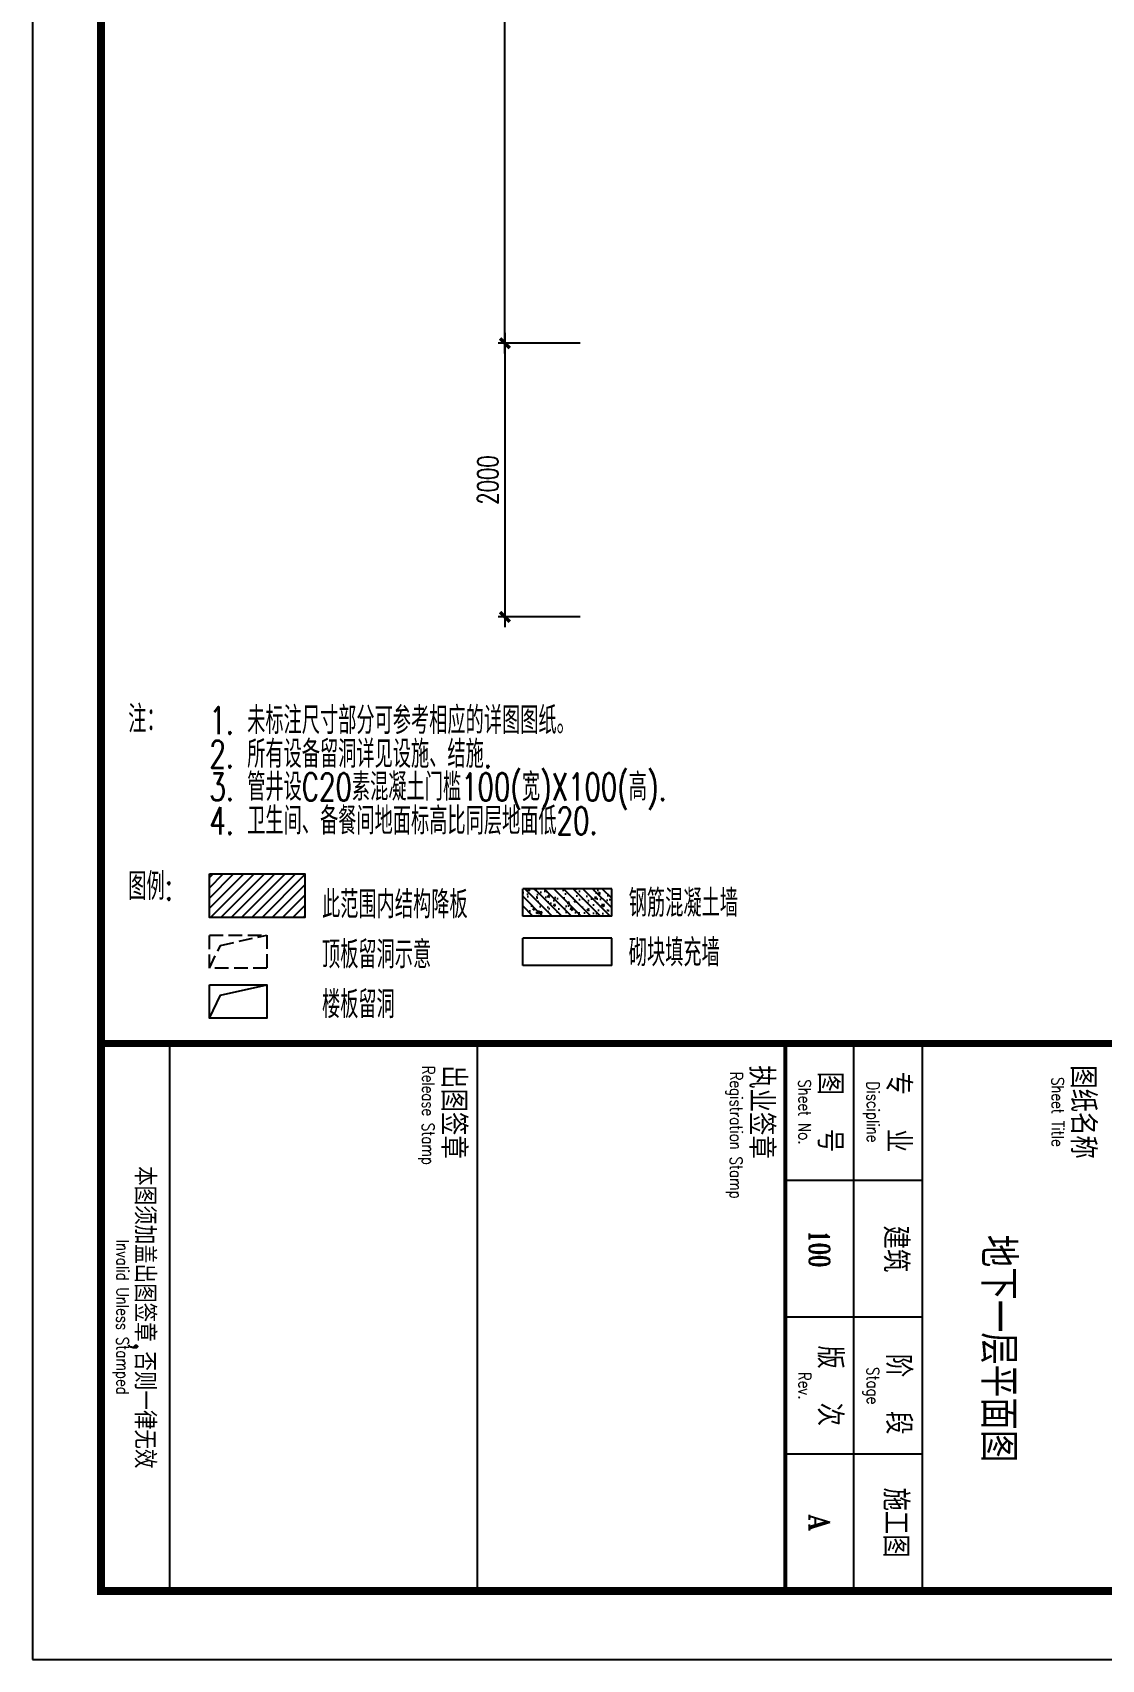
# Model space of a CAD drawing. Extents: x -395226 to -176901, y -140672 to 68263.
# Drawn here: x -395226 to -387415, y 8813 to 20700 of the extents above; entities that cross this region are included whole.
import ezdxf
from ezdxf.enums import TextEntityAlignment as Align

# ---------------------------------------------------------------- set-up
doc = ezdxf.new("R2010")
doc.units = 0
doc.header["$LTSCALE"] = 1000
doc.header["$MEASUREMENT"] = 0
doc.linetypes.add('ACAD_ISO08W100', pattern=[36, 24, -3, 6, -3])
doc.linetypes.add('DASH', pattern=[0.35, 0.25, -0.1])
doc.layers.get('0').update_dxf_attribs({"linetype": 'CONTINUOUS'})
doc.layers.get('Defpoints').update_dxf_attribs({"linetype": 'CONTINUOUS'})
for name, color, linetype in [('A-COLUMN', 1, 'CONTINUOUS'), ('A-DOTE', 8, 'ACAD_ISO08W100'), ('A-FACADE-hatch', 252, 'CONTINUOUS'), ('A-LINE', 8, 'CONTINUOUS'), ('A-NOTE', 150, 'CONTINUOUS'), ('A-PUB-DIM', 3, 'CONTINUOUS'), ('A-WALL', 2, 'CONTINUOUS'), ('图框', 7, 'CONTINUOUS')]:
    doc.layers.add(name, color=color, linetype=linetype)
doc.styles.add('DIM_FONT', font='SIMPLEX', dxfattribs={"width": 0.7, "bigfont": 'GBCBIG'})
doc.styles.add('PRC-S', font='tjromans.shx', dxfattribs={"width": 0.7, "bigfont": 'tjhztxt.shx'})
doc.styles.add('TKZ1_tjhts.shx', font='tjromant.shx', dxfattribs={"bigfont": 'tjhts.shx'})
doc.styles.add('TKZ2_tjkts.shx', font='tjromant.shx', dxfattribs={"bigfont": 'tjkts.shx'})
doc.dimstyles.new('DIM100', dxfattribs={"dimscale": 100, "dimtxt": 3, "dimasz": 0.01, "dimexe": 1, "dimexo": 1, "dimgap": 1, "dimtad": 1, "dimdec": 0, "dimzin": 0, "dimdsep": 46, "dimtxsty": 'DIM_FONT', "dimblk1": '_DIMX', "dimblk2": '_DIMX', "dimsah": 1, "dimcen": 0.01, "dimclrd": 256, "dimclre": 256, "dimclrt": 7, "dimadec": 0, "dimazin": 0, "dimtfac": 1, "dimtdec": 0, "dimtix": 1, "dimtmove": 2, "dimatfit": 3, "dimldrblk": '_DIMX', "dimfxl": 0, "dimtolj": 1, "dimtzin": 5, "dimarcsym": 0})

# ---------------------------------------------------------------- blocks, each defined once
blk = doc.blocks.new('_DIMX')
blk.add_line((-150, 0), (150, 0))
at = {"const_width": 50}
blk.add_lwpolyline([(-70, -70), (70, 70)], dxfattribs=at)
blk = doc.blocks.new('*D475')
at = {"layer": 'A-PUB-DIM', "lineweight": -2}
for p, q in [((-26848, -10800), (-27448, -10800)), ((-27398, -17650), (-27398, -10800)), ((-26848, -17650), (-27448, -17650))]:
    blk.add_line(p, q, dxfattribs=at)
at = {"layer": 'Defpoints', "color": 0}
for p in [(-27398, -10800), (-26798, -10800), (-26798, -17650)]:
    blk.add_point(p, dxfattribs=at)
at = {"layer": 'A-PUB-DIM', "lineweight": -2, "xscale": 0.5, "yscale": 0.5, "zscale": 0.5}
for p, rotation in [((-27398, -10800), 90), ((-27398, -17650), 270)]:
    blk.add_blockref('_DIMX', p, dxfattribs=dict(at, rotation=rotation))
at = {"layer": 'A-PUB-DIM', "insert": (-27523, -14225), "char_height": 150, "attachment_point": 5, "rotation": 90, "style": 'DIM_FONT'}
blk.add_mtext('\\A1;6850', dxfattribs=at)
blk = doc.blocks.new('*D476')
at = {"layer": 'A-PUB-DIM', "lineweight": -2}
for p, q in [((-26848, -17650), (-27448, -17650)), ((-27398, -17651), (-27398, -19650)), ((-26848, -19650), (-27448, -19650))]:
    blk.add_line(p, q, dxfattribs=at)
at = {"layer": 'Defpoints', "color": 0}
for p in [(-26798, -17650), (-27398, -19650), (-26798, -19650)]:
    blk.add_point(p, dxfattribs=at)
at = {"layer": 'A-PUB-DIM', "lineweight": -2, "xscale": 0.5, "yscale": 0.5, "zscale": 0.5}
for p, rotation in [((-27398, -17650), 90), ((-27398, -19650), 270)]:
    blk.add_blockref('_DIMX', p, dxfattribs=dict(at, rotation=rotation))
at = {"layer": 'A-PUB-DIM', "insert": (-27523, -18650), "char_height": 150, "attachment_point": 5, "rotation": 90, "style": 'DIM_FONT'}
blk.add_mtext('\\A1;2000', dxfattribs=at)
blk = doc.blocks.new('TJAD_TK_A0')
at = {"layer": '图框'}
for p, q in [((2162, -441.7), (2162, 399.3)), ((2072, -311.7), (2152, -311.7)), ((2092, -311.7), (2092, -331.7)), ((2112, -311.7), (2112, -331.7)), ((2132, -311.7), (2132, -331.7)), ((2072, -321.7), (2152, -321.7)), ((2072, -376.7), (2152, -376.7)), ((2072, -421.7), (2152, -421.7)), ((973, -441.7), (2162, -441.7))]:
    blk.add_line(p, q, dxfattribs=at)
at = {"layer": '图框', "const_width": 1.2}
blk.add_lwpolyline([(2152, -431.7), (2152, 389.3), (998, 389.3), (998, -431.7)], close=True, dxfattribs=at)
at = {"layer": '图框'}
for points, const_width in [([(2072, 389.3), (2072, -431.7)], 1), ([(2072, -331.7), (2152, -331.7)], 0.6)]:
    blk.add_lwpolyline(points, dxfattribs=dict(at, const_width=const_width))
at = {"layer": '图框', "style": 'TKZ2_tjkts.shx'}
for s, height, p in [('图纸名称', 3.6, (2082, -288.16)), ('专  业', 3.6, (2082, -315.16)), (' 阶  段', 3.6, (2122, -315.16)), ('图  号', 3.6, (2082, -325.16)), ('版  次', 3.6, (2122, -325.16)), ('执业签章', 3.6, (2082, -335.16)), ('出图签章', 3.6, (2082, -380.16)), ('本图须加盖出图签章,否则一律无效', 3, (2112, -425.28))]:
    blk.add_text(s, height=height, dxfattribs=at).set_placement(p, align=Align.MIDDLE_CENTER)
at = {"layer": '图框', "style": 'TKZ2_tjkts.shx', "width": 0.8}
for s, p in [('Sheet Title', (2082, -291.86)), ('Discipline', (2082, -318.86)), ('Stage', (2122, -318.86)), ('Sheet No.', (2082, -328.86)), ('Rev.', (2122, -328.86)), ('Registration Stamp', (2085.41, -338.86)), ('Release Stamp', (2082.52, -383.86)), ('Invalid Unless Stamped', (2112, -428.53))]:
    blk.add_text(s, height=1.8, dxfattribs=at).set_placement(p, align=Align.MIDDLE_CENTER)
blk = doc.blocks.new('TK-A0')
at = {"layer": '图框', "xscale": 50, "yscale": 50, "zscale": 50, "rotation": 270}
blk.add_blockref('TJAD_TK_A0', (1060, 108100), dxfattribs=at)
at = {"layer": '图框', "style": 'TKZ1_tjhts.shx', "width": 0.7}
blk.add_text('100', height=150, rotation=270, dxfattribs=at).set_placement((-15275, 3000), align=Align.MIDDLE_CENTER)
at = {"layer": '图框', "style": 'TKZ1_tjhts.shx'}
for s, height, p in [('建筑', 180, (-14717, 3000)), ('施工图', 180, (-14717, 1000)), ('A', 150, (-15275, 1000)), ('A', 150, (-15275, 1000))]:
    blk.add_text(s, height=height, rotation=270, dxfattribs=at).set_placement(p, align=Align.MIDDLE_CENTER)
blk.add_text('地下一层平面图', height=250, rotation=270, dxfattribs=at).set_placement((-14093, 3103))
blk = doc.blocks.new('Grid')
at = {"layer": 'A-PUB-DIM'}
for base, p2, angle, picture, middle in [((-27398.2, -10800), (-26797.5, -10800), 270, '*D475', (-27523.2, -14225)), ((-27398.2, -19650), (-26797.5, -19650), 90, '*D476', (-27523.2, -18650))]:
    dim = blk.add_linear_dim(base=base, p1=(-26797.5, -17650), p2=p2, angle=angle, dimstyle='DIM100', override={"dimscale": 50, "dimclrt": 256}, dxfattribs=at)
    dim.commit()
    dim.dimension.update_dxf_attribs({"geometry": picture, "text_midpoint": middle})

msp = doc.modelspace()

# ---------------------------------------------------------------- hatches: boundary and pattern name
at = {"layer": 'A-FACADE-hatch'}
h = msp.add_hatch(dxfattribs=at)
h.set_pattern_fill('钢筋混凝土', color=256, scale=20, angle=90, style=0)
h.set_pattern_definition([(135, (-236162.95, -34955.043), (-35.355339, -35.355339), []), (140, (-236162.95, -34955.04), (12.55043, 143.45204), [15, -165]), (85, (-236162.95, -34955.04), (-150.43843, -27.75027), [12, -132]), (190.4514, (-236161.9, -34943.09), (-137.88791, 115.70188), [12.74804, -140.22842]), (136.1842, (-236202.95, -34955.04), (33.1038, 213.44821), [22.5, -247.5]), (186.6356, (-236200.2, -34937.26), (-194.82357, 186.93254), [19.12206, -210.3426]), (81.1842, (-236202.95, -34955.04), (-194.82372, 186.9324), [18, -198]), (111, (-236192.95, -34935.04), (80.52378, 119.38141), [15, -165]), (56, (-236192.95, -34935.04), (-145.03001, 48.66307), [12, -132]), (161.4514, (-236186.24, -34925.1), (-64.5061, 168.04453), [12.74804, -140.22842]), (127.5, (-236162.95, -34955.043), (-66.57877, 2.431971), [0, -130.4, 0, -134, 0, -132.5]), (97.5, (-236162.95, -34955.04), (-78.882342, 52.613907), [0, -76.4, 0, -127.4, 0, -50.5]), (57.5, (-236162.95, -34999.643), (4.510974, 106.764487), [0, -50, 0, -156, 0, -207]), (47.5, (-236162.95, -35019.64), (-20.020996, 116.637234), [0, -65, 0, -103.6, 0, -147])])
h.paths.add_polyline_path([(-391643.6, 14444.4), (-391643.6, 14244.4), (-390993.6, 14244.4), (-390993.6, 14444.4)])
at = {"layer": 'A-LINE'}
h = msp.add_hatch(dxfattribs=at)
h.set_pattern_fill('普通砖', color=256, scale=20, style=0)
h.set_pattern_definition([(45, (-236162.95, -34602.46), (-37.61808, 37.61808), [])])
h.paths.add_polyline_path([(-393933.1, 14553), (-393235.1, 14553), (-393235.1, 14234.1), (-393933.1, 14234.1)])

# ---------------------------------------------------------------- linework, layer by layer
at = {"layer": 'A-COLUMN'}
for p, q in [((-391643.6, 14244.4), (-391643.6, 14444.4)), ((-390993.6, 14244.4), (-390993.6, 14444.4))]:
    msp.add_line(p, q, dxfattribs=at)
for points in [[(-390993.6, 14444.4), (-391643.6, 14444.4)], [(-390993.6, 14244.4), (-391643.6, 14244.4)]]:
    msp.add_lwpolyline(points, dxfattribs=at)
at = {"layer": 'A-LINE'}
for points in [[(-393933.1, 14553), (-393235.1, 14553), (-393235.1, 14234.1), (-393933.1, 14234.1)], [(-393933.1, 13740.9), (-393513.3, 13740.9), (-393513.3, 13498.5), (-393933.1, 13498.5)]]:
    msp.add_lwpolyline(points, close=True, dxfattribs=at)
at = {"layer": 'A-LINE', "linetype": 'DASH', "ltscale": 0.4}
msp.add_lwpolyline([(-393933.1, 14105.2), (-393513.3, 14105.2), (-393513.3, 13862.7), (-393933.1, 13862.7)], close=True, dxfattribs=at)
msp.add_lwpolyline([(-393933.1, 13862.7), (-393853.1, 14030.3), (-393513.3, 14105.2)], dxfattribs=at)
at = {"layer": 'A-LINE'}
msp.add_lwpolyline([(-393933.1, 13498.5), (-393853.1, 13666.1), (-393513.3, 13740.9)], dxfattribs=at)
at = {"layer": 'A-WALL'}
for p, q in [((-391643.6, 13882.9), (-391643.6, 14082.9)), ((-390993.6, 13882.9), (-390993.6, 14082.9))]:
    msp.add_line(p, q, dxfattribs=at)
for points in [[(-390993.6, 14082.9), (-391643.6, 14082.9)], [(-390993.6, 13882.9), (-391643.6, 13882.9)]]:
    msp.add_lwpolyline(points, dxfattribs=at)

# ---------------------------------------------------------------- block references
msp.add_blockref('TK-A0', (-374200.7, 8812.9))
at = {"layer": 'A-DOTE'}
msp.add_blockref('Grid', (-364376, 36079.8), dxfattribs=at)

# ---------------------------------------------------------------- texts
at = {"layer": 'A-NOTE', "style": 'PRC-S', "width": 0.7}
for s, p in [('注：', (-394526, 15583.1)), ('1. 未标注尺寸部分可参考相应的详图图纸。', (-393933.1, 15574.1)), ('2. 所有设备留洞详见设施、结施.', (-393933.1, 15327.9)), ('3. 管井设C20素混凝土门槛100(宽)X100(高).', (-393933.1, 15087.6)), ('4. 卫生间、备餐间地面标高比同层地面低20.', (-393933.1, 14840.3)), ('图例:', (-394526, 14361.8)), ('此范围内结构降板', (-393110.5, 14228.5)), ('钢筋混凝土墙', (-390868.9, 14238.8)), ('顶板留洞示意', (-393110.5, 13862.7)), ('砌块填充墙', (-390868.9, 13877.3)), ('楼板留洞', (-393110.5, 13498.5))]:
    msp.add_text(s, height=200, rotation=0, dxfattribs=at).set_placement(p)

doc.saveas('drawing.dxf')
